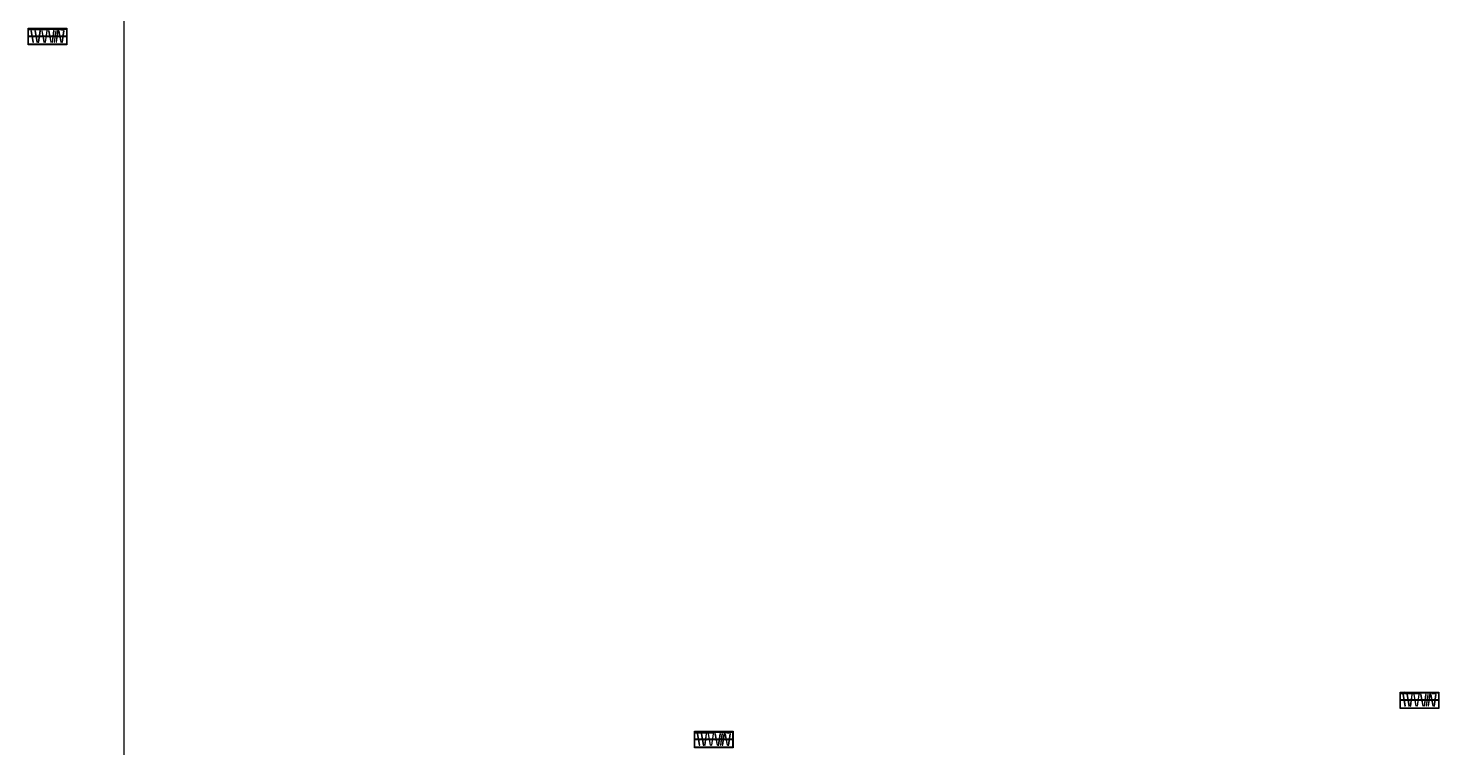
# Model space of a CAD drawing. Header units: millimetres. Extents: x -133666 to 228300, y -346623 to 180165.
# Drawn here: x 18866 to 70052, y 106633 to 132759 of the extents above; entities that cross this region are included whole.
import ezdxf

# ---------------------------------------------------------------- set-up
doc = ezdxf.new("R2010")
doc.units = ezdxf.units.MM
doc.header["$LTSCALE"] = 1000
doc.linetypes.add('DASH', pattern=[0.35, 0.25, -0.1])
doc.layers.get('0').update_dxf_attribs({"linetype": 'CONTINUOUS'})
doc.layers.add('A-FUR', color=8, linetype='CONTINUOUS')
doc.layers.add('ZZ001-PC 轮廓', color=30, linetype='CONTINUOUS')

# ---------------------------------------------------------------- blocks, each defined once
blk = doc.blocks.new('u5g')
at = {"color": 8, "linetype": 'DASH', "ltscale": 20}
for p, q in [((20, -300), (30, -300)), ((20, -350), (30, -350)), ((30, -300), (30, -350)), ((1695, -313), (30, -313)), ((1695, -338), (30, -338)), ((1705, -300), (1695, -300)), ((1695, -300), (1695, -350)), ((1705, -350), (1695, -350))]:
    blk.add_line(p, q, dxfattribs=at)
at = {"color": 8, "ltscale": 20}
for p, q in [((125, -623), (290, -623)), ((290, -623), (195, -642)), ((195, -642), (195, -623)), ((1435, -595), (1530, -576)), ((1600, -595), (1435, -595)), ((1530, -576), (1530, -595))]:
    blk.add_line(p, q, dxfattribs=at)
at = {"linetype": 'DASH', "ltscale": 20}
for points in [[(1725, 0), (0, 0), (0, -650), (1725, -650)], [(20, -595), (873, -595), (873, -615), (20, -615)], [(853, -615), (1705, -615), (1705, -635), (853, -635)]]:
    blk.add_lwpolyline(points, close=True, dxfattribs=at)
blk.add_lwpolyline([(1705, -650), (1705, -20), (20, -20), (20, -650)], dxfattribs=at)
at = {"color": 8, "linetype": 'DASH', "ltscale": 20}
for points in [[(121, -548), (214, -100), (237, -105), (144, -552)], [(297, -548), (391, -100), (414, -105), (320, -552)], [(519, -554), (448, -102), (471, -98), (542, -550)], [(605, -548), (698, -100), (721, -105), (628, -552)], [(828, -554), (757, -102), (780, -98), (851, -550)], [(914, -548), (1007, -100), (1030, -105), (937, -552)], [(1135, -554), (1064, -102), (1087, -98), (1158, -550)], [(1228, -554), (1157, -102), (1181, -98), (1251, -550)], [(1314, -554), (1243, -102), (1266, -98), (1337, -550)], [(1360, -548), (1454, -100), (1477, -105), (1383, -552)], [(1581, -554), (1510, -102), (1534, -98), (1604, -550)]]:
    blk.add_lwpolyline(points, close=True, dxfattribs=at)

msp = doc.modelspace()

# ---------------------------------------------------------------- linework, layer by layer
at = {"layer": 'ZZ001-PC 轮廓'}
msp.add_xline((22353.8, -133793.6), (0, 1), dxfattribs=at)

# ---------------------------------------------------------------- block references
at = {"layer": 'A-FUR', "extrusion": (0, 0, -1), "xscale": 0.811600000000908, "yscale": 0.9230999999999767, "zscale": -1, "rotation": 180}
for p in [(-18866.2, 132159.2), (-68652.1, 108057), (-43044.7, 106633.2)]:
    msp.add_blockref('u5g', p, dxfattribs=at)

doc.saveas('drawing.dxf')
